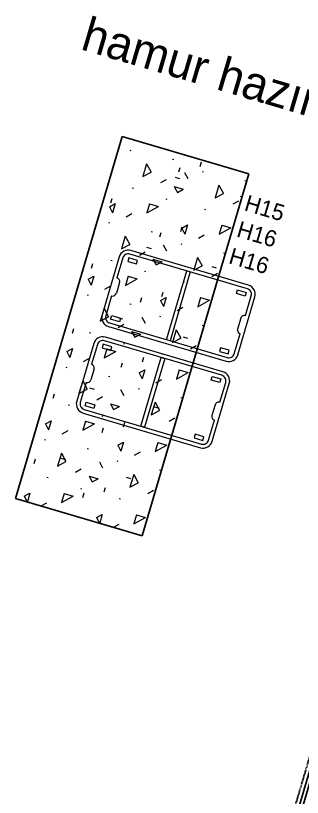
# Model space of a CAD drawing. Header units: millimetres. Extents: x 62878 to 70819, y -67946 to -61850.
# Drawn here: x 67840.4 to 67992.6, y -65212.4 to -64797.9 of the extents above; entities that cross this region are included whole.
import ezdxf
from ezdxf.enums import TextEntityAlignment as Align

# ---------------------------------------------------------------- set-up
doc = ezdxf.new("R2010")
doc.units = ezdxf.units.MM
doc.linetypes.add('DASHED', pattern=[0.75, 0.5, -0.25])
doc.layers.add('-Hotec Cihaz Altı Ekipman', color=2, linetype='Continuous', lineweight=18)
doc.layers.add('-Hotec Mermer tarama', color=253, linetype='Continuous', lineweight=13)
doc.layers.add('-Hotec Tefriş', color=7, linetype='Continuous')
doc.styles.add('TAKSİM', font='GOTHIC.TTF', dxfattribs={"height": 20})

# ---------------------------------------------------------------- blocks, each defined once
blk = doc.blocks.new('ÜÇGEN  USA 102')
for p, q in [((-5.05, 73), (-5.05, 73)), ((-3.05, 71), (2.95, 71)), ((4.95, 73), (4.95, 73)), ((-5.05, 2), (-5.05, 2)), ((-3.05, 4), (2.95, 4)), ((4.95, 2), (4.95, 2))]:
    blk.add_line(p, q)
blk.add_lwpolyline([(-21, 70), (-21, 5, 0.414214), (-16, 0), (16, 0, 0.414214), (21, 5), (21, 70, 0.414214), (16, 75), (-16, 75, 0.414214)], format="xyb", close=True)
for points in [[(-5.05, 73), (-16, 73, 0.414214), (-19, 70), (-19, 5, 0.414214), (-16, 2), (-5.05, 2)], [(4.95, 2), (16, 2, 0.414214), (19, 5), (19, 70, 0.414214), (16, 73), (4.95, 73)]]:
    blk.add_lwpolyline(points, format="xyb")
for points in [[(-17, 70), (-15, 70), (-15, 65.19), (-17, 65.19)], [(17, 70), (15, 70), (15, 65.19), (17, 65.19)], [(-19, 38.45), (19, 38.45), (19, 36.45), (-19, 36.45)], [(-17, 5), (-15, 5), (-15, 9.81), (-17, 9.81)], [(17, 5), (15, 5), (15, 9.81), (17, 9.81)]]:
    blk.add_lwpolyline(points, close=True)
for centre, start, end in [((-3.05, 73), 180, 270), ((2.95, 73), 270, 0), ((-3.05, 2), 90, 180), ((2.95, 2), 0, 90)]:
    blk.add_arc(centre, 2, start, end)
blk = doc.blocks.new('mermer çt 200-70')
at = {"layer": '-Hotec Mermer tarama', "linetype": 'Continuous'}
for p, q in [((26.31, 70), (26.35, 69.96)), ((26.38, 70), (26.35, 69.96)), ((66.31, 70), (66.35, 69.96)), ((66.38, 70), (66.35, 69.96)), ((106.31, 70), (106.35, 69.96)), ((106.38, 70), (106.35, 69.96)), ((146.31, 70), (146.35, 69.96)), ((146.38, 70), (146.35, 69.96)), ((186.31, 70), (186.35, 69.96)), ((186.38, 70), (186.35, 69.96)), ((2.38, 66), (0, 63.62)), ((4.88, 63.5), (0, 63.5)), ((2.38, 66), (2.38, 66)), ((2.38, 66), (2.38, 66)), ((2.38, 66), (4.88, 63.5)), ((22.88, 66), (20.38, 66)), ((34.26, 64.12), (34.26, 63.5)), ((42.38, 66), (39.88, 63.5)), ((44.88, 63.5), (39.88, 63.5)), ((42.38, 66), (42.38, 66)), ((42.38, 66), (42.38, 66)), ((42.38, 66), (44.88, 63.5)), ((58.88, 66), (56.38, 66)), ((74.26, 64.12), (74.26, 63.5)), ((82.38, 66), (79.88, 63.5)), ((84.88, 63.5), (79.88, 63.5)), ((82.38, 66), (82.38, 66)), ((82.38, 66), (82.38, 66)), ((82.38, 66), (84.88, 63.5)), ((94.88, 66), (92.38, 66)), ((114.26, 64.12), (114.26, 63.5)), ((122.38, 66), (119.88, 63.5)), ((124.88, 63.5), (119.88, 63.5)), ((122.38, 66), (122.38, 66)), ((122.38, 66), (122.38, 66)), ((122.38, 66), (124.88, 63.5)), ((130.88, 66), (128.38, 66)), ((154.26, 64.12), (154.26, 63.5)), ((162.38, 66), (159.88, 63.5)), ((164.88, 63.5), (159.88, 63.5)), ((162.38, 66), (162.38, 66)), ((162.38, 66), (162.38, 66)), ((162.38, 66), (164.88, 63.5)), ((166.88, 66), (164.38, 66)), ((194.26, 64.12), (194.26, 63.5)), ((200, 63.62), (199.88, 63.5)), ((200, 63.5), (199.88, 63.5)), ((0, 55.88), (2.38, 53.5)), ((15.51, 57.25), (15.51, 56.62)), ((39.88, 56), (39.88, 56)), ((39.88, 56), (42.38, 53.5)), ((55.51, 57.25), (55.51, 56.62)), ((79.88, 56), (79.88, 56)), ((79.88, 56), (82.38, 53.5)), ((95.51, 57.25), (95.51, 56.62)), ((119.88, 56), (119.88, 56)), ((119.88, 56), (122.38, 53.5)), ((135.51, 57.25), (135.51, 56.62)), ((159.88, 56), (159.88, 56)), ((159.88, 56), (162.38, 53.5)), ((175.51, 57.25), (175.51, 56.62)), ((199.88, 56), (199.88, 56)), ((199.88, 56), (200, 55.88)), ((29.88, 53.5), (22.81, 53.5)), ((22.81, 53.5), (26.35, 49.96)), ((29.88, 53.5), (26.35, 49.96)), ((27.38, 53), (27.38, 50.5)), ((69.88, 53.5), (62.81, 53.5)), ((62.81, 53.5), (66.35, 49.96)), ((69.88, 53.5), (66.35, 49.96)), ((109.88, 53.5), (102.81, 53.5)), ((102.81, 53.5), (106.35, 49.96)), ((109.88, 53.5), (106.35, 49.96)), ((149.88, 53.5), (142.81, 53.5)), ((142.81, 53.5), (146.35, 49.96)), ((149.88, 53.5), (146.35, 49.96)), ((189.88, 53.5), (182.81, 53.5)), ((182.81, 53.5), (186.35, 49.96)), ((189.88, 53.5), (186.35, 49.96)), ((9.88, 46), (4.88, 46)), ((4.88, 46), (9.88, 41)), ((9.88, 46), (9.88, 41)), ((49.88, 46), (44.88, 46)), ((44.88, 46), (49.88, 41)), ((49.88, 46), (49.88, 41)), ((67.38, 49), (67.38, 46.5)), ((89.88, 46), (84.88, 46)), ((84.88, 46), (89.88, 41)), ((89.88, 46), (89.88, 41)), ((129.88, 46), (124.88, 46)), ((124.88, 46), (129.88, 41)), ((129.88, 46), (129.88, 41)), ((169.88, 46), (164.88, 46)), ((164.88, 46), (169.88, 41)), ((169.88, 46), (169.88, 41)), ((22.38, 43.5), (22.38, 43.5)), ((22.38, 43.5), (24.88, 41)), ((62.38, 43.5), (62.38, 43.5)), ((62.38, 43.5), (64.88, 41)), ((102.38, 43.5), (102.38, 43.5)), ((102.38, 43.5), (104.88, 41)), ((107.38, 45), (107.38, 42.5)), ((142.38, 43.5), (142.38, 43.5)), ((142.38, 43.5), (144.88, 41)), ((182.38, 43.5), (182.38, 43.5)), ((182.38, 43.5), (184.88, 41)), ((14.88, 38.5), (14.88, 37.87)), ((36.13, 41), (36.13, 40.37)), ((54.88, 38.5), (54.88, 37.87)), ((76.13, 41), (76.13, 40.37)), ((94.88, 38.5), (94.88, 37.87)), ((116.13, 41), (116.13, 40.37)), ((134.88, 38.5), (134.88, 37.87)), ((147.38, 41), (147.38, 38.5)), ((156.13, 41), (156.13, 40.37)), ((174.88, 38.5), (174.88, 37.87)), ((196.13, 41), (196.13, 40.37)), ((12.88, 36), (10.38, 36)), ((22.38, 36), (19.88, 33.5)), ((19.88, 33.5), (19.88, 33.5)), ((19.88, 33.5), (22.38, 31)), ((22.38, 36), (22.38, 31)), ((22.38, 36), (22.38, 36)), ((48.88, 36), (46.38, 36)), ((62.38, 36), (59.88, 33.5)), ((59.88, 33.5), (59.88, 33.5)), ((59.88, 33.5), (62.38, 31)), ((62.38, 36), (62.38, 31)), ((62.38, 36), (62.38, 36)), ((84.88, 36), (82.38, 36)), ((102.38, 36), (99.88, 33.5)), ((99.88, 33.5), (99.88, 33.5)), ((99.88, 33.5), (102.38, 31)), ((102.38, 36), (102.38, 31)), ((102.38, 36), (102.38, 36)), ((120.88, 36), (118.38, 36)), ((142.38, 36), (139.88, 33.5)), ((139.88, 33.5), (139.88, 33.5)), ((139.88, 33.5), (142.38, 31)), ((142.38, 36), (142.38, 31)), ((142.38, 36), (142.38, 36)), ((156.88, 36), (154.38, 36)), ((182.38, 36), (179.88, 33.5)), ((179.88, 33.5), (179.88, 33.5)), ((179.88, 33.5), (182.38, 31)), ((182.38, 36), (182.38, 31)), ((182.38, 36), (182.38, 36)), ((187.38, 37), (187.38, 34.5)), ((192.88, 36), (190.38, 36)), ((31.13, 32.87), (28.63, 30.37)), ((31.13, 32.87), (31.13, 32.87)), ((71.13, 32.87), (68.63, 30.37)), ((71.13, 32.87), (71.13, 32.87)), ((111.13, 32.87), (108.63, 30.37)), ((111.13, 32.87), (111.13, 32.87)), ((151.13, 32.87), (148.63, 30.37)), ((151.13, 32.87), (151.13, 32.87)), ((191.13, 32.87), (188.63, 30.37)), ((191.13, 32.87), (191.13, 32.87)), ((2.38, 26), (0, 23.62)), ((2.38, 26), (2.38, 26)), ((2.38, 26), (2.38, 26)), ((2.38, 26), (4.88, 23.5)), ((18.88, 26), (16.38, 26)), ((42.38, 26), (39.88, 23.5)), ((42.38, 26), (42.38, 26)), ((42.38, 26), (42.38, 26)), ((42.38, 26), (44.88, 23.5)), ((54.88, 26), (52.38, 26)), ((82.38, 26), (79.88, 23.5)), ((82.38, 26), (82.38, 26)), ((82.38, 26), (82.38, 26)), ((82.38, 26), (84.88, 23.5)), ((90.88, 26), (88.38, 26)), ((122.38, 26), (119.88, 23.5)), ((122.38, 26), (122.38, 26)), ((122.38, 26), (122.38, 26)), ((122.38, 26), (124.88, 23.5)), ((126.88, 26), (124.38, 26)), ((162.38, 26), (159.88, 23.5)), ((162.88, 26), (160.38, 26)), ((162.38, 26), (162.38, 26)), ((162.38, 26), (162.38, 26)), ((162.38, 26), (164.88, 23.5)), ((198.88, 26), (196.38, 26)), ((4.88, 23.5), (0, 23.5)), ((34.26, 24.12), (34.26, 23.5)), ((44.88, 23.5), (39.88, 23.5)), ((74.26, 24.12), (74.26, 23.5)), ((84.88, 23.5), (79.88, 23.5)), ((114.26, 24.12), (114.26, 23.5)), ((124.88, 23.5), (119.88, 23.5)), ((154.26, 24.12), (154.26, 23.5)), ((164.88, 23.5), (159.88, 23.5)), ((194.26, 24.12), (194.26, 23.5)), ((200, 23.62), (199.88, 23.5)), ((200, 23.5), (199.88, 23.5)), ((15.51, 17.25), (15.51, 16.62)), ((27.38, 17), (27.38, 14.5)), ((55.51, 17.25), (55.51, 16.62)), ((95.51, 17.25), (95.51, 16.62)), ((135.51, 17.25), (135.51, 16.62)), ((175.51, 17.25), (175.51, 16.62)), ((0, 15.88), (2.38, 13.5)), ((29.88, 13.5), (22.81, 13.5)), ((22.81, 13.5), (26.35, 9.96)), ((29.88, 13.5), (26.35, 9.96)), ((39.88, 16), (39.88, 16)), ((39.88, 16), (42.38, 13.5)), ((69.88, 13.5), (62.81, 13.5)), ((62.81, 13.5), (66.35, 9.96)), ((69.88, 13.5), (66.35, 9.96)), ((67.38, 13), (67.38, 10.5)), ((79.88, 16), (79.88, 16)), ((79.88, 16), (82.38, 13.5)), ((109.88, 13.5), (102.81, 13.5)), ((102.81, 13.5), (106.35, 9.96)), ((109.88, 13.5), (106.35, 9.96)), ((119.88, 16), (119.88, 16)), ((119.88, 16), (122.38, 13.5)), ((149.88, 13.5), (142.81, 13.5)), ((142.81, 13.5), (146.35, 9.96)), ((149.88, 13.5), (146.35, 9.96)), ((159.88, 16), (159.88, 16)), ((159.88, 16), (162.38, 13.5)), ((189.88, 13.5), (182.81, 13.5)), ((182.81, 13.5), (186.35, 9.96)), ((189.88, 13.5), (186.35, 9.96)), ((199.88, 16), (199.88, 16)), ((199.88, 16), (200, 15.88)), ((107.38, 9), (107.38, 6.5)), ((9.88, 6), (4.88, 6)), ((4.88, 6), (9.88, 1)), ((9.88, 6), (9.88, 1)), ((49.88, 6), (44.88, 6)), ((44.88, 6), (49.88, 1)), ((49.88, 6), (49.88, 1)), ((89.88, 6), (84.88, 6)), ((84.88, 6), (89.88, 1)), ((89.88, 6), (89.88, 1)), ((129.88, 6), (124.88, 6)), ((124.88, 6), (129.88, 1)), ((129.88, 6), (129.88, 1)), ((147.38, 5), (147.38, 2.5)), ((169.88, 6), (164.88, 6)), ((164.88, 6), (169.88, 1)), ((169.88, 6), (169.88, 1)), ((22.38, 3.5), (22.38, 3.5)), ((22.38, 3.5), (24.88, 1)), ((36.13, 1), (36.13, 0.37)), ((62.38, 3.5), (62.38, 3.5)), ((62.38, 3.5), (64.88, 1)), ((76.13, 1), (76.13, 0.37)), ((102.38, 3.5), (102.38, 3.5)), ((102.38, 3.5), (104.88, 1)), ((116.13, 1), (116.13, 0.37)), ((142.38, 3.5), (142.38, 3.5)), ((142.38, 3.5), (144.88, 1)), ((156.13, 1), (156.13, 0.37)), ((182.38, 3.5), (182.38, 3.5)), ((182.38, 3.5), (184.88, 1)), ((187.38, 1), (187.38, 0)), ((196.13, 1), (196.13, 0.37))]:
    blk.add_line(p, q, dxfattribs=at)
for p, q in [((0, 70), (200, 70)), ((0, 0), (0, 70)), ((200, 70), (200, 0)), ((200, 0), (0, 0))]:
    blk.add_line(p, q)
blk = doc.blocks.new('DCT.130-70')
for p, q in [((-130, 0), (0, 0)), ((-130, -70), (-130, 0)), ((0, 0), (0, -70)), ((-130, -2), (0, -2)), ((-60, -66), (-130, -66)), ((-60, -68), (-60, -66)), ((0, -68), (-130, -68)), ((-70, -70), (-70, -68)), ((0, -70), (-70, -70))]:
    blk.add_line(p, q)
at = {"linetype": 'DASHED'}
for p, q in [((-128, -4), (-2, -4)), ((-128, -66), (-128, -4)), ((-2, -4), (-2, -66)), ((-60, -66), (-2, -66)), ((-70, -70), (-130, -70))]:
    blk.add_line(p, q, dxfattribs=at)

msp = doc.modelspace()

# ---------------------------------------------------------------- block references
at = {"layer": '-Hotec Cihaz Altı Ekipman', "rotation": 253.57614527009}
for p in [(67890.85, -64941.21), (67877.33, -64987.08)]:
    msp.add_blockref('ÜÇGEN  USA 102', p, dxfattribs=at)
at = {"layer": '-Hotec Tefriş', "rotation": 253.5761452700908}
msp.add_blockref('DCT.130-70', (68027.19, -65334.12), dxfattribs=at)
at = {"color": 0, "rotation": 73.57614527007182}
msp.add_blockref('mermer çt 200-70', (67907.56, -65073.73), dxfattribs=at)

# ---------------------------------------------------------------- texts
at = {"style": 'TAKSİM'}
msp.add_text('hamur hazırlık', height=18, rotation=343.5761, dxfattribs=at).set_placement((67874.31, -64815.64))
for s, p in [('H15', (67971.39, -64904.07)), ('H16', (67967.29, -64917.96)), ('H16', (67963.11, -64932.13))]:
    msp.add_text(s, height=8.64, rotation=343.5761, dxfattribs=at).set_placement(p, align=Align.CENTER)

doc.saveas('drawing.dxf')
